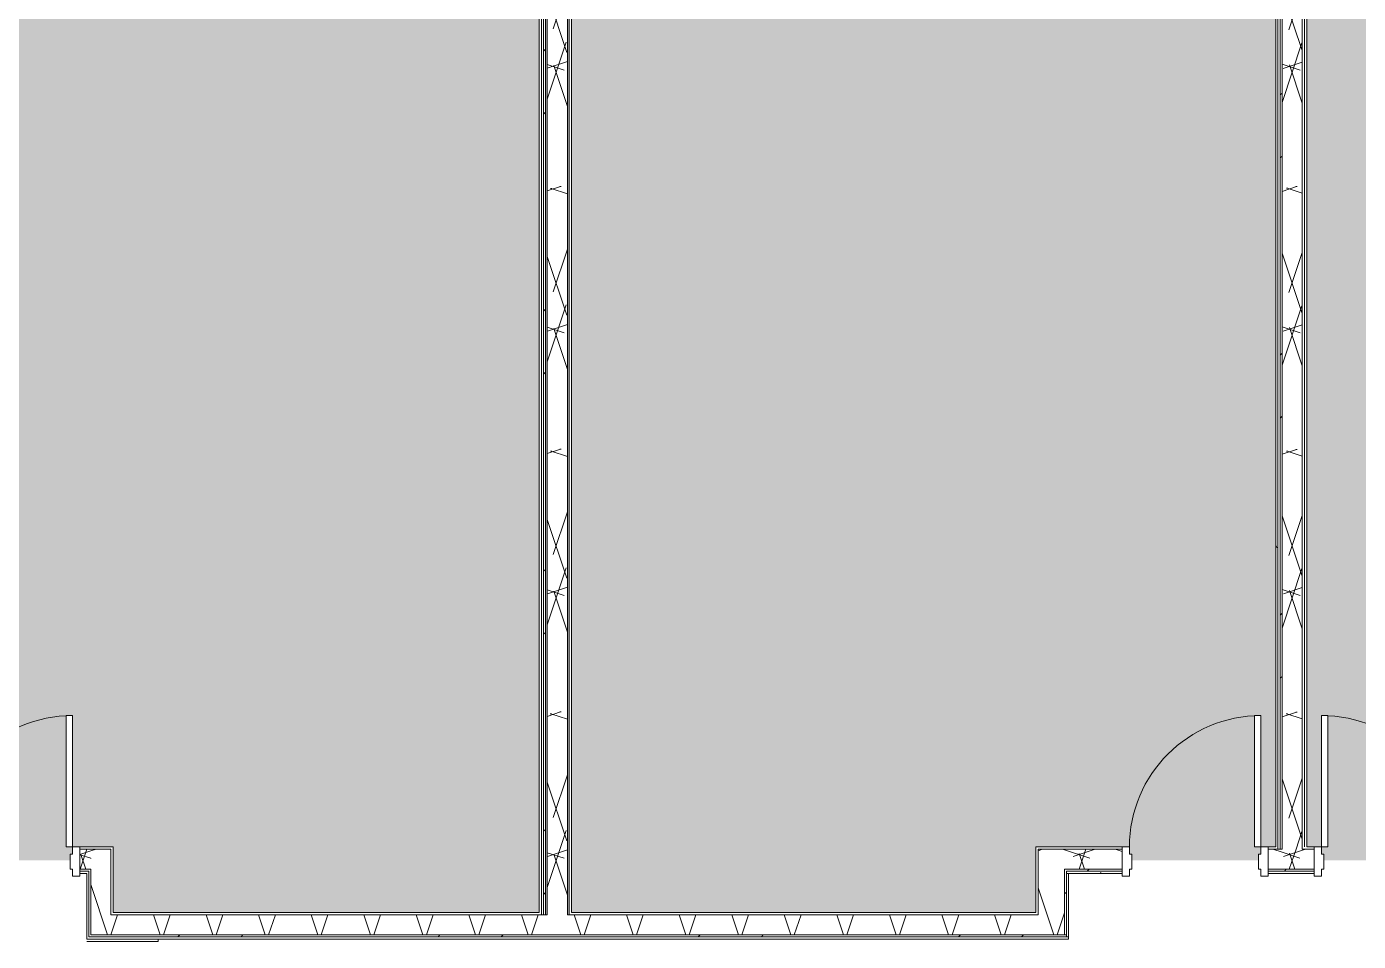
# Model space of a CAD drawing. Header units: inches. Extents: x -1551 to 2054, y 9767 to 12269.
# Drawn here: x 903.6 to 1268.5, y 10450.3 to 10701 of the extents above; entities that cross this region are included whole.
import ezdxf

# ---------------------------------------------------------------- set-up
doc = ezdxf.new("R2010")
doc.units = ezdxf.units.IN
doc.header["$MEASUREMENT"] = 0
for name, color, linetype, lineweight in [('A-AREA-PATT-1', 9, 'Continuous', 9), ('A-AREA-PATT-2', 254, 'Continuous', 9), ('A-DOOR', 31, 'Continuous', 9), ('A-DOOR-FRAM', 31, 'Continuous', 9), ('A-WALL', 113, 'Continuous', 9), ('A-WALL-PATT-1', 8, 'Continuous', 9), ('A-WALL-PATT-2', 253, 'Continuous', 9), ('A-WALL-PATT-5', 111, 'Continuous', 9), ('I-WALL', 2, 'Continuous', 9), ('I-WALL-1', 1, 'Continuous', 5)]:
    doc.layers.add(name, color=color, linetype=linetype, lineweight=lineweight)
pattern_1 = [(45, (3964.78, 0), (-35.63818, 35.63818), []), (45, (3964.78, 54), (-35.63818, 35.63818), [])]
pattern_2 = [(161.57, (3966.5794, 1.8), (-14.4010124, -0.0012439), [0, -102.456, 11.376, 0]), (18.43, (3962.9794, 1.8), (-14.4010124, 0.0012439), [0, -102.456, 11.376, 0]), (108.43, (3966.5794, 1.8), (7.1973965, -36.003153), [34.146, -79.686]), (71.57, (3962.9794, 1.8), (7.1973965, 36.003153), [34.146, -79.686])]
pattern_3 = [(0, (3964.78, 0), (115.2, 28.8), [4.752, -81.648, 4.752, -81.648, -460.8]), (0, (3964.78, 0), (115.2, 28.8), [-172.8, 4.752, -168.048, 4.752, -81.648, -201.6]), (0, (3964.78, 0), (115.2, 28.8), [-432, 4.752, -52.848, 4.752, -139.248]), (120, (4007.98, 14.4), (-82.54153, 85.36613), [4.752, -81.648, 4.752, -81.648, -460.8]), (120, (4007.98, 14.4), (-82.54153, 85.36613), [-172.8, 4.752, -168.048, 4.752, -81.648, -201.6]), (120, (4007.98, 14.4), (-82.54153, 85.36613), [-432, 4.752, -52.848, 4.752, -139.248]), (240, (4022.38, 72), (-32.65847, -114.16613), [4.752, -81.648, 4.752, -81.648, -460.8]), (240, (4022.38, 72), (-32.65847, -114.16613), [-172.8, 4.752, -168.048, 4.752, -81.648, -201.6]), (240, (4022.38, 72), (-32.65847, -114.16613), [-432, 4.752, -52.848, 4.752, -139.248])]

# ---------------------------------------------------------------- blocks, each defined once
blk = doc.blocks.new('HOLLOW METAL - UNIT DOOR-2191978-KEY PLAN - 1ST FLOOR')
at = {"layer": 'A-DOOR'}
for p, q in [((18, 39.875), (16.25, 39.875)), ((16.25, 39.875), (16.25, 3.875)), ((18, 3.875), (18, 39.875)), ((16.25, 3.875), (18, 3.875))]:
    blk.add_line(p, q, dxfattribs=at)
blk.add_arc((18, 3.875), 36, 90, 180, dxfattribs=at)
at = {"layer": 'A-DOOR-FRAM'}
for p, q in [((-18, 3.875), (-20, 3.875)), ((-20, 3.875), (-20, -4.125)), ((-18, 1.9375), (-18, 3.875)), ((18, 3.875), (18, 1.9375)), ((20, 3.875), (18, 3.875)), ((20, -4.125), (20, 3.875)), ((-17.375, 1.9375), (-18, 1.9375)), ((-17.375, -2.1875), (-17.375, 1.9375)), ((18, 1.9375), (17.375, 1.9375)), ((17.375, 1.9375), (17.375, -2.1875)), ((-18, -4.125), (-18, -2.1875)), ((-18, -2.1875), (-17.375, -2.1875)), ((17.375, -2.1875), (18, -2.1875)), ((18, -2.1875), (18, -4.125)), ((-20, -4.125), (-18, -4.125)), ((18, -4.125), (20, -4.125))]:
    blk.add_line(p, q, dxfattribs=at)
blk = doc.blocks.new('HOLLOW METAL - UNIT DOOR-2191977-KEY PLAN - 1ST FLOOR')
at = {"layer": 'A-DOOR'}
for p, q in [((16.25, -3.875), (18, -3.875)), ((16.25, -39.875), (16.25, -3.875)), ((18, -3.875), (18, -39.875)), ((18, -39.875), (16.25, -39.875))]:
    blk.add_line(p, q, dxfattribs=at)
blk.add_arc((18, -3.875), 36, 180, 270, dxfattribs=at)
at = {"layer": 'A-DOOR-FRAM'}
for p, q in [((-20, 4.125), (-18, 4.125)), ((-20, -3.875), (-20, 4.125)), ((-18, 4.125), (-18, 2.1875)), ((18, 4.125), (20, 4.125)), ((18, 2.1875), (18, 4.125)), ((20, 4.125), (20, -3.875)), ((-18, 2.1875), (-17.375, 2.1875)), ((-17.375, 2.1875), (-17.375, -1.9375)), ((17.375, 2.1875), (18, 2.1875)), ((17.375, -1.9375), (17.375, 2.1875)), ((-18, -1.9375), (-18, -3.875)), ((-17.375, -1.9375), (-18, -1.9375)), ((18, -1.9375), (17.375, -1.9375)), ((18, -3.875), (18, -1.9375)), ((-18, -3.875), (-20, -3.875)), ((20, -3.875), (18, -3.875))]:
    blk.add_line(p, q, dxfattribs=at)

msp = doc.modelspace()

# ---------------------------------------------------------------- hatches: boundary and pattern name
at = {"layer": 'A-AREA-PATT-1'}
h = msp.add_hatch(color=256, dxfattribs=at)
h.paths.add_polyline_path([(916.21, 10476.16), (914.46, 10476.16), (914.46, 10512.16), (916.21, 10512.16), (916.21, 10476.83)], flags=0)
h.paths.add_polyline_path([(786.57, 10458.16), (854.54, 10458.16), (854.54, 10476.16), (880.21, 10476.16), (880.21, 10474.23), (880.83, 10474.23), (880.83, 10472.54), (915.58, 10472.54), (915.58, 10474.23), (916.21, 10474.23), (916.21, 10476.16), (927.33, 10476.16), (927.33, 10458.16), (1044.02, 10458.16), (1044.02, 10813.49), (1048.46, 10813.49), (1048.46, 10813.86), (971.89, 10813.86), (971.89, 10793.05), (944.02, 10793.05), (944.02, 10813.86), (904.01, 10813.86), (903.88, 10813.86), (903.26, 10813.86), (903.26, 10816.68), (867.26, 10816.68), (867.26, 10813.86), (866.63, 10813.86), (866.51, 10813.86), (764.89, 10813.86), (764.89, 10458.16)], flags=0)
at = {"layer": 'A-AREA-PATT-2'}
h = msp.add_hatch(color=256, dxfattribs=at)
h.paths.add_polyline_path([(1241.74, 10476.16), (1239.99, 10476.16), (1239.99, 10512.16), (1241.74, 10512.16), (1241.74, 10503.61)], flags=0)
h.paths.add_polyline_path([(1052.89, 10458.16), (1180.08, 10458.16), (1180.08, 10476.16), (1205.74, 10476.16), (1205.74, 10474.23), (1206.37, 10474.23), (1206.37, 10472.54), (1241.12, 10472.54), (1241.12, 10474.23), (1241.74, 10474.23), (1241.74, 10476.16), (1245.81, 10476.16), (1245.81, 10813.86), (1241.93, 10813.86), (1241.93, 10793.05), (1214.06, 10793.05), (1214.06, 10813.86), (1115.21, 10813.86), (1115.08, 10813.86), (1114.46, 10813.86), (1114.46, 10816.68), (1078.46, 10816.68), (1078.46, 10813.86), (1077.83, 10813.86), (1077.71, 10813.86), (1048.46, 10813.86), (1048.46, 10813.49), (1052.89, 10813.49), (1052.89, 10464.13)], flags=0)
h = msp.add_hatch(color=256, dxfattribs=at)
h.paths.add_polyline_path([(1258.37, 10476.16), (1258.37, 10512.16), (1260.12, 10512.16), (1260.12, 10476.16), (1258.99, 10476.16)], flags=0)
h.paths.add_polyline_path([(1320.03, 10458.16), (1447.22, 10458.16), (1447.22, 10813.86), (1422.41, 10813.86), (1422.28, 10813.86), (1421.66, 10813.86), (1421.66, 10816.68), (1385.66, 10816.68), (1385.66, 10813.86), (1385.03, 10813.86), (1384.91, 10813.86), (1286.06, 10813.86), (1286.06, 10793.05), (1258.18, 10793.05), (1258.18, 10813.86), (1254.31, 10813.86), (1254.31, 10476.16), (1258.37, 10476.16), (1258.37, 10474.23), (1258.99, 10474.23), (1258.99, 10472.54), (1293.74, 10472.54), (1293.74, 10474.23), (1294.37, 10474.23), (1294.37, 10476.16), (1320.03, 10476.16), (1320.03, 10464.13)], flags=0)
at = {"layer": 'A-WALL-PATT-1'}
h = msp.add_hatch(dxfattribs=at)
h.set_pattern_fill('FP_17', color=256, style=0, pattern_type=2)
h.set_pattern_definition(pattern_1)
h.paths.add_polyline_path([(1045.77, 10457.54), (1045.77, 10813.49), (1045.27, 10813.49), (1045.27, 10457.54)], flags=0)
at = {"layer": 'A-WALL-PATT-2'}
h = msp.add_hatch(dxfattribs=at)
h.set_pattern_fill('FP_4', color=256, style=0, pattern_type=2)
h.set_pattern_definition(pattern_2)
h.paths.add_polyline_path([(1046.27, 10452.04), (1051.77, 10452.07), (1051.77, 10813.49), (1046.27, 10813.49), (1046.27, 10452.05)], flags=0)
at = {"layer": 'A-WALL-PATT-5'}
h = msp.add_hatch(dxfattribs=at)
h.set_pattern_fill('FP_3', color=256, style=0, pattern_type=2)
h.set_pattern_definition(pattern_3)
h.paths.add_polyline_path([(1246.43, 10475.54), (1246.43, 10814.49), (1245.81, 10814.49), (1245.81, 10475.54)], flags=0)
h = msp.add_hatch(dxfattribs=at)
h.set_pattern_fill('FP_3', color=256, style=0, pattern_type=2)
h.set_pattern_definition(pattern_3)
h.paths.add_polyline_path([(1246.43, 10475.54), (1247.06, 10475.54), (1247.06, 10814.49), (1246.43, 10814.49), (1246.43, 10476.16)], flags=0)
h = msp.add_hatch(dxfattribs=at)
h.set_pattern_fill('FP_17', color=256, style=0, pattern_type=2)
h.set_pattern_definition(pattern_1)
h.paths.add_polyline_path([(1247.56, 10475.54), (1247.56, 10814.49), (1247.06, 10814.49), (1247.06, 10475.54)], flags=0)
h = msp.add_hatch(dxfattribs=at)
h.set_pattern_fill('FP_4', color=256, style=0, pattern_type=2)
h.set_pattern_definition(pattern_2)
h.paths.add_polyline_path([(1253.06, 10475.54), (1253.06, 10814.49), (1247.56, 10814.49), (1247.56, 10475.54)], flags=0)
h = msp.add_hatch(dxfattribs=at)
h.set_pattern_fill('FP_3', color=256, style=0, pattern_type=2)
h.set_pattern_definition(pattern_3)
h.paths.add_polyline_path([(1254.31, 10476.16), (1254.31, 10814.49), (1253.68, 10814.49), (1253.68, 10476.16)], flags=0)
h = msp.add_hatch(dxfattribs=at)
h.set_pattern_fill('FP_4', color=256, style=0, pattern_type=2)
h.set_pattern_definition(pattern_2)
h.paths.add_polyline_path([(918.21, 10470.04), (921.21, 10470.04), (921.21, 10475.54), (918.21, 10475.54), (918.21, 10470.1)], flags=0)
h.paths.add_polyline_path([(863.54, 10470.04), (878.21, 10470.1), (878.21, 10475.54), (862.42, 10475.54), (862.42, 10470.04), (862.92, 10470.04)], flags=0)
h = msp.add_hatch(dxfattribs=at)
h.set_pattern_fill('FP_4', color=256, style=0, pattern_type=2)
h.set_pattern_definition(pattern_2)
h.paths.add_polyline_path([(921.21, 10452.04), (926.71, 10452.04), (926.71, 10475.54), (921.21, 10475.54), (921.21, 10457.54)], flags=0)
h = msp.add_hatch(dxfattribs=at)
h.set_pattern_fill('FP_4', color=256, style=0, pattern_type=2)
h.set_pattern_definition(pattern_2)
h.paths.add_polyline_path([(1187.96, 10452.04), (1187.96, 10475.54), (1180.71, 10475.54), (1180.71, 10452.04)], flags=0)
h = msp.add_hatch(dxfattribs=at)
h.set_pattern_fill('FP_4', color=256, style=0, pattern_type=2)
h.set_pattern_definition(pattern_2)
h.paths.add_polyline_path([(1247.56, 10470.04), (1247.56, 10475.54), (1243.74, 10475.54), (1243.74, 10470.04), (1247.06, 10470.04)], flags=0)
h.paths.add_polyline_path([(1187.96, 10470.04), (1203.74, 10470.1), (1203.74, 10475.54), (1187.96, 10475.54)], flags=0)
h = msp.add_hatch(dxfattribs=at)
h.set_pattern_fill('FP_4', color=256, style=0, pattern_type=2)
h.set_pattern_definition(pattern_2)
h.paths.add_polyline_path([(1256.37, 10470.04), (1256.37, 10475.54), (1247.56, 10475.54), (1247.56, 10470.04)], flags=0)
h.paths.add_polyline_path([(1296.37, 10470.04), (1312.16, 10470.04), (1312.16, 10475.54), (1296.37, 10475.54), (1296.37, 10470.1)], flags=0)
h = msp.add_hatch(dxfattribs=at)
h.set_pattern_fill('FP_3', color=256, style=0, pattern_type=2)
h.set_pattern_definition(pattern_3)
h.paths.add_polyline_path([(1253.06, 10475.54), (1256.37, 10475.54), (1256.37, 10476.16), (1253.06, 10476.16)], flags=0)
h.paths.add_polyline_path([(1311.03, 10475.54), (1319.41, 10475.54), (1319.41, 10476.16), (1296.37, 10476.16), (1296.37, 10475.54), (1303.93, 10475.54)], flags=0)
h = msp.add_hatch(dxfattribs=at)
h.set_pattern_fill('FP_17', color=256, style=0, pattern_type=2)
h.set_pattern_definition(pattern_1)
h.paths.add_polyline_path([(1188.46, 10452.04), (1188.46, 10470.04), (1187.96, 10470.04), (1187.96, 10452.04)], flags=0)
h = msp.add_hatch(dxfattribs=at)
h.set_pattern_fill('FP_17', color=256, style=0, pattern_type=2)
h.set_pattern_definition(pattern_1)
h.paths.add_polyline_path([(1245.81, 10469.54), (1247.06, 10469.54), (1247.06, 10470.04), (1243.74, 10470.04), (1243.74, 10469.54), (1245.75, 10469.54)], flags=0)
h.paths.add_polyline_path([(1189.08, 10469.54), (1203.74, 10469.54), (1203.74, 10470.04), (1188.46, 10470.04), (1188.5, 10469.54)], flags=0)
h = msp.add_hatch(dxfattribs=at)
h.set_pattern_fill('FP_3', color=256, style=0, pattern_type=2)
h.set_pattern_definition(pattern_3)
h.paths.add_polyline_path([(1246.23, 10468.91), (1246.43, 10468.91), (1246.43, 10469.54), (1243.74, 10469.54), (1243.74, 10468.91), (1245.81, 10468.91)], flags=0)
h.paths.add_polyline_path([(1188.46, 10468.91), (1203.74, 10468.91), (1203.74, 10469.54), (1188.46, 10469.54)], flags=0)
h = msp.add_hatch(dxfattribs=at)
h.set_pattern_fill('FP_17', color=256, style=0, pattern_type=2)
h.set_pattern_definition(pattern_1)
h.paths.add_polyline_path([(1247.56, 10469.54), (1256.37, 10469.54), (1256.37, 10470.04), (1247.06, 10470.04), (1247.06, 10469.54)], flags=0)
h.paths.add_polyline_path([(1296.37, 10469.54), (1311.66, 10469.54), (1311.62, 10470.04), (1296.37, 10470.04)], flags=0)
h = msp.add_hatch(dxfattribs=at)
h.set_pattern_fill('FP_4', color=256, style=0, pattern_type=2)
h.set_pattern_definition(pattern_2)
h.paths.add_polyline_path([(927.33, 10452.04), (1046.27, 10452.05), (1046.27, 10457.54), (926.71, 10457.54), (926.71, 10452.04)], flags=0)
h = msp.add_hatch(dxfattribs=at)
h.set_pattern_fill('FP_4', color=256, style=0, pattern_type=2)
h.set_pattern_definition(pattern_2)
h.paths.add_polyline_path([(1119.67, 10452.04), (1180.71, 10452.04), (1180.71, 10457.54), (1051.77, 10457.54), (1051.77, 10452.04), (1108.44, 10452.04)], flags=0)
h = msp.add_hatch(dxfattribs=at)
h.set_pattern_fill('FP_17', color=256, style=0, pattern_type=2)
h.set_pattern_definition(pattern_1)
h.paths.add_polyline_path([(1046.27, 10451.54), (1051.77, 10451.54), (1051.77, 10452.04), (921.21, 10452.04), (921.21, 10451.54), (1045.77, 10451.54)], flags=0)
h = msp.add_hatch(dxfattribs=at)
h.set_pattern_fill('FP_17', color=256, style=0, pattern_type=2)
h.set_pattern_definition(pattern_1)
h.paths.add_polyline_path([(1051.77, 10451.54), (1188.46, 10451.54), (1188.46, 10452.04), (1051.77, 10452.04)], flags=0)
at = {"layer": 'I-WALL-1'}
for points in [[(1046.27, 10457.54), (1046.27, 10813.49), (1045.77, 10813.49), (1045.77, 10457.54)], [(1051.77, 10457.54), (1052.27, 10457.54), (1052.27, 10813.49), (1051.77, 10813.49), (1051.77, 10458.16)]]:
    msp.add_hatch(color=256, dxfattribs=at).paths.add_polyline_path(points, flags=0)

# ---------------------------------------------------------------- linework, layer by layer
at = {"layer": 'A-WALL'}
for p, q in [((1044.64, 10813.49), (1044.64, 10457.54)), ((1045.27, 10813.49), (1045.27, 10457.54)), ((1045.77, 10813.49), (1045.77, 10457.54)), ((1046.27, 10813.49), (1046.27, 10457.54)), ((1051.77, 10813.49), (1051.77, 10457.54)), ((1052.27, 10813.49), (1052.27, 10457.54)), ((1246.43, 10814.49), (1246.43, 10475.54)), ((1247.06, 10814.49), (1247.06, 10475.54)), ((1247.56, 10814.49), (1247.56, 10475.54)), ((1253.06, 10814.49), (1253.06, 10475.54)), ((1253.68, 10814.49), (1253.68, 10476.16)), ((918.21, 10475.54), (926.71, 10475.54)), ((926.71, 10475.54), (926.71, 10457.54)), ((1203.74, 10475.54), (1180.71, 10475.54)), ((1180.71, 10457.54), (1180.71, 10475.54)), ((1243.74, 10475.54), (1247.56, 10475.54)), ((1253.06, 10475.54), (1256.37, 10475.54)), ((921.21, 10470.04), (918.21, 10470.04)), ((920.71, 10469.54), (918.21, 10469.54)), ((920.71, 10469.54), (920.71, 10451.54)), ((921.21, 10470.04), (921.21, 10452.04)), ((1203.74, 10470.04), (1187.96, 10470.04)), ((1187.96, 10452.04), (1187.96, 10470.04)), ((1203.74, 10469.54), (1188.46, 10469.54)), ((1188.46, 10451.54), (1188.46, 10469.54)), ((1188.46, 10468.91), (1189.08, 10468.91)), ((1247.56, 10470.04), (1243.74, 10470.04)), ((1247.06, 10469.54), (1243.74, 10469.54)), ((1247.06, 10469.54), (1256.37, 10469.54)), ((1247.56, 10470.04), (1256.37, 10470.04)), ((926.71, 10457.54), (1046.27, 10457.54)), ((1051.77, 10457.54), (1180.71, 10457.54)), ((920.71, 10451.54), (1189.08, 10451.54)), ((921.21, 10452.04), (1188.46, 10452.04))]:
    msp.add_line(p, q, dxfattribs=at)
at = {"layer": 'I-WALL'}
for p, q in [((1044.02, 10813.49), (1044.02, 10458.16)), ((1052.89, 10458.16), (1052.89, 10813.49)), ((1245.81, 10814.49), (1245.81, 10476.16)), ((1254.31, 10476.16), (1254.31, 10814.49)), ((927.33, 10476.16), (918.21, 10476.16)), ((927.33, 10458.16), (927.33, 10476.16)), ((1203.74, 10476.16), (1180.08, 10476.16)), ((1180.08, 10476.16), (1180.08, 10458.16)), ((1245.81, 10476.16), (1243.74, 10476.16)), ((1256.37, 10476.16), (1254.31, 10476.16)), ((918.21, 10468.91), (920.08, 10468.91)), ((920.08, 10468.91), (920.08, 10450.91)), ((1189.08, 10468.91), (1203.74, 10468.91)), ((1189.08, 10450.91), (1189.08, 10468.91)), ((1243.74, 10468.91), (1245.81, 10468.91)), ((1245.81, 10468.91), (1256.37, 10468.91)), ((1044.02, 10458.16), (927.33, 10458.16)), ((1180.08, 10458.16), (1052.89, 10458.16)), ((920.08, 10450.91), (1189.08, 10450.91)), ((920.08, 10450.29), (939.67, 10450.29)), ((939.67, 10450.29), (939.67, 10450.91))]:
    msp.add_line(p, q, dxfattribs=at)

# ---------------------------------------------------------------- block references
at = {"layer": 'A-DOOR'}
for p in [(898.21, 10472.29), (1223.74, 10472.29)]:
    msp.add_blockref('HOLLOW METAL - UNIT DOOR-2191978-KEY PLAN - 1ST FLOOR', p, dxfattribs=at)
at = {"layer": 'A-DOOR', "rotation": 180}
msp.add_blockref('HOLLOW METAL - UNIT DOOR-2191977-KEY PLAN - 1ST FLOOR', (1276.37, 10472.29), dxfattribs=at)

doc.saveas('drawing.dxf')
